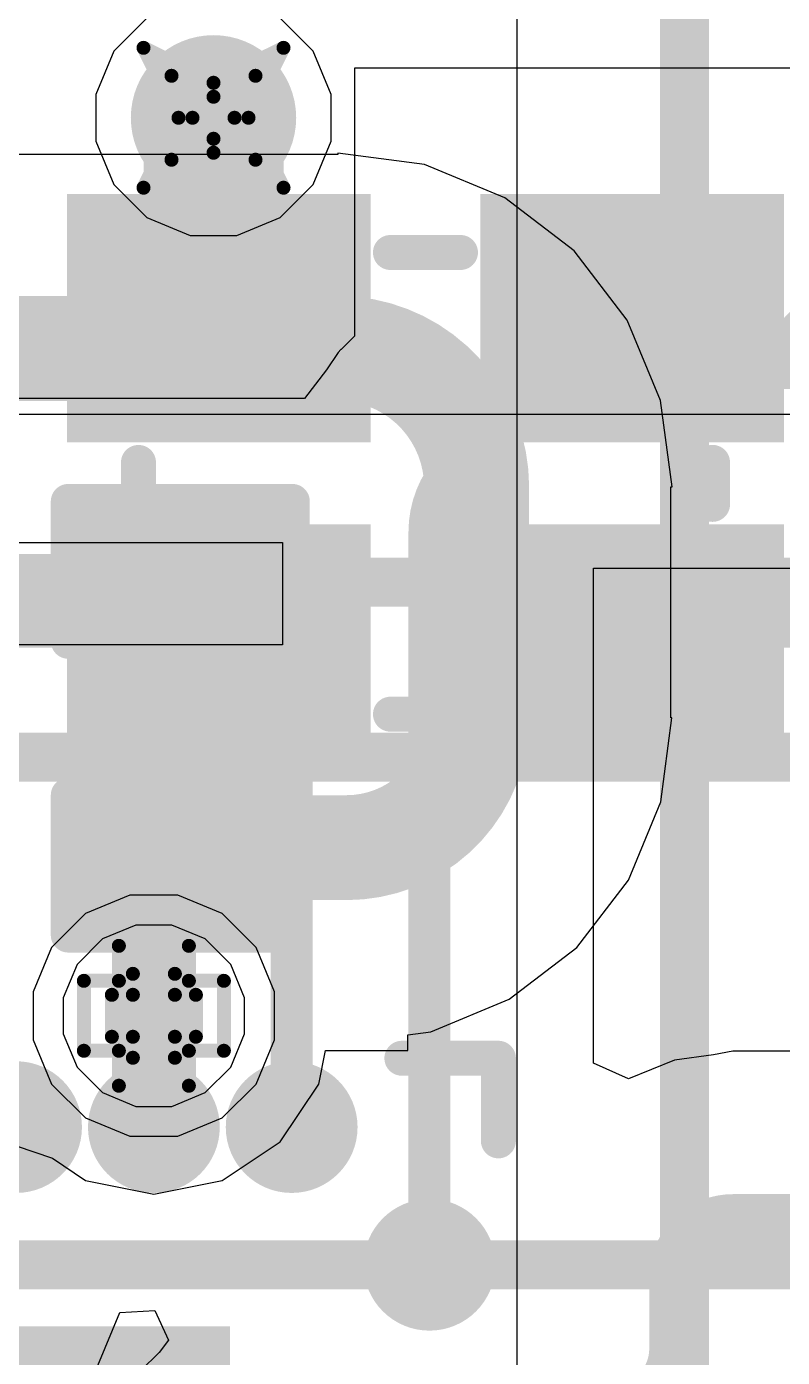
# Model space of a CAD drawing. Header units: inches. Extents: x -2 to 5376, y -4 to 5426.
# Drawn here: x 125.375 to 128.117, y 41.584 to 46.417 of the extents above; entities that cross this region are included whole.
import ezdxf

# ---------------------------------------------------------------- set-up
doc = ezdxf.new("R2010")
doc.units = ezdxf.units.IN
for name, color, linetype in [('Bottom Layer', 5, 'Continuous'), ('Bottom Overlay', 54, 'Continuous'), ('Bottom Paste', 16, 'Continuous'), ('Bottom Solder', 6, 'Continuous'), ('Drill Drawing', 1, 'Continuous'), ('Layer 1', 16, 'Continuous'), ('Layer 2', 76, 'Continuous'), ('Top Layer', 1, 'Continuous'), ('Top Overlay', 2, 'Continuous'), ('Top Paste', 8, 'Continuous'), ('Top Solder', 216, 'Continuous'), ('Via Holes', 16, 'Continuous')]:
    doc.layers.add(name, color=color, linetype=linetype)

# ---------------------------------------------------------------- blocks, each defined once
blk = doc.blocks.new('SMD2016_4P_130')
at = {"layer": 'Top Layer'}
for points in [[(-1.2501, 0.1999), (-1.2501, 0.9999), (-0.2501, 0.9999), (-0.2501, 0.1999)], [(0.2501, 0.2), (0.2501, 1), (1.2501, 1), (1.2501, 0.2)], [(-1.2499, -1), (-1.2499, -0.2), (-0.2499, -0.2), (-0.2499, -1)], [(0.2501, -0.9999), (0.2501, -0.1999), (1.2501, -0.1999), (1.2501, -0.9999)]]:
    blk.add_hatch(color=1, dxfattribs=at).paths.add_polyline_path(points)
at = {"layer": 'Top Paste'}
for points in [[(-1.2501, 0.1999), (-1.2501, 0.9999), (-0.2501, 0.9999), (-0.2501, 0.1999)], [(0.2501, 0.2), (0.2501, 1), (1.2501, 1), (1.2501, 0.2)], [(-1.2499, -1), (-1.2499, -0.2), (-0.2499, -0.2), (-0.2499, -1)], [(0.2501, -0.9999), (0.2501, -0.1999), (1.2501, -0.1999), (1.2501, -0.9999)]]:
    blk.add_hatch(color=8, dxfattribs=at).paths.add_polyline_path(points)
at = {"layer": 'Top Solder'}
for points in [[(-1.3009, 0.1491), (-1.3009, 1.0507), (-0.1993, 1.0507), (-0.1993, 0.1491)], [(0.1993, 0.1492), (0.1993, 1.0508), (1.3009, 1.0508), (1.3009, 0.1492)], [(-1.3007, -1.0508), (-1.3007, -0.1492), (-0.1991, -0.1492), (-0.1991, -1.0508)], [(0.1993, -1.0507), (0.1993, -0.1491), (1.3009, -0.1491), (1.3009, -1.0507)]]:
    blk.add_hatch(color=216, dxfattribs=at).paths.add_polyline_path(points)
at = {"layer": 'Top Overlay'}
for points in [[(0.127, 0.8382, 0.127, 0.127, 0), (-0.127, 0.8382, 0.127, 0.127, 0)], [(-1.0414, 0.0762, 0.127, 0.127, 0), (-1.0414, -0.0762, 0.127, 0.127, 0)], [(1.0414, 0.0764, 0.127, 0.127, 0), (1.0414, -0.076, 0.127, 0.127, 0)], [(-1.3487, -0.5588, 0.127, 0.127, 0), (-1.4249, -0.4826, 0.127, 0.127, 0)], [(-1.4249, -0.4826, 0.127, 0.127, 0), (-1.4249, -0.635, 0.127, 0.127, 0)], [(-1.3487, -0.5588, 0.127, 0.127, 0), (-1.4249, -0.635, 0.127, 0.127, 0)], [(0.1271, -0.8384, 0.127, 0.127, 0), (-0.1269, -0.8384, 0.127, 0.127, 0)]]:
    blk.add_lwpolyline(points, format="xyseb", dxfattribs=at)
for points in [[(-0.1588, 0.8382, 0.0635, 0.0635, 1), (-0.0952, 0.8382, 0.0635, 0.0635, 1)], [(0.0952, 0.8382, 0.0635, 0.0635, 1), (0.1588, 0.8382, 0.0635, 0.0635, 1)], [(-1.0732, 0.0762, 0.0635, 0.0635, 1), (-1.0096, 0.0762, 0.0635, 0.0635, 1)], [(1.0097, 0.0764, 0.0635, 0.0635, 1), (1.0732, 0.0764, 0.0635, 0.0635, 1)], [(-1.0732, -0.0762, 0.0635, 0.0635, 1), (-1.0096, -0.0762, 0.0635, 0.0635, 1)], [(1.0097, -0.076, 0.0635, 0.0635, 1), (1.0732, -0.076, 0.0635, 0.0635, 1)], [(-1.4566, -0.4826, 0.0635, 0.0635, 1), (-1.3931, -0.4826, 0.0635, 0.0635, 1)], [(-1.4566, -0.4826, 0.0635, 0.0635, 1), (-1.3931, -0.4826, 0.0635, 0.0635, 1)], [(-1.3804, -0.5588, 0.0635, 0.0635, 1), (-1.3169, -0.5588, 0.0635, 0.0635, 1)], [(-1.3804, -0.5588, 0.0635, 0.0635, 1), (-1.3169, -0.5588, 0.0635, 0.0635, 1)], [(-1.4566, -0.635, 0.0635, 0.0635, 1), (-1.3931, -0.635, 0.0635, 0.0635, 1)], [(-1.4566, -0.635, 0.0635, 0.0635, 1), (-1.3931, -0.635, 0.0635, 0.0635, 1)], [(-0.1586, -0.8384, 0.0635, 0.0635, 1), (-0.0951, -0.8384, 0.0635, 0.0635, 1)], [(0.0954, -0.8384, 0.0635, 0.0635, 1), (0.1589, -0.8384, 0.0635, 0.0635, 1)]]:
    blk.add_lwpolyline(points, format="xyseb", close=True, dxfattribs=at)
blk = doc.blocks.new('AQFN_73_EP_7_7__144')
at = {"layer": 'Top Layer'}
h = blk.add_hatch(color=1, dxfattribs=at)
edge = h.paths.add_edge_path()
edge.add_arc((1.75, 3.25), 0.1375, 0, 360)
h = blk.add_hatch(color=1, dxfattribs=at)
edge = h.paths.add_edge_path()
edge.add_arc((2.25, 3.25), 0.1375, 0, 360)
h = blk.add_hatch(color=1, dxfattribs=at)
edge = h.paths.add_edge_path()
edge.add_arc((2.75, 3.25), 0.1375, 0, 360)
h = blk.add_hatch(color=1, dxfattribs=at)
edge = h.paths.add_edge_path()
edge.add_arc((3.25, 2.75), 0.1375, 0, 360)
blk.add_hatch(color=1, dxfattribs=at).paths.add_polyline_path([(-2.425, 2.425), (2.425, 2.425), (2.425, -2.425), (-2.425, -2.425)])
at = {"layer": 'Top Paste'}
h = blk.add_hatch(color=8, dxfattribs=at)
edge = h.paths.add_edge_path()
edge.add_arc((1.75, 3.25), 0.1375, 0, 360)
h = blk.add_hatch(color=8, dxfattribs=at)
edge = h.paths.add_edge_path()
edge.add_arc((2.25, 3.25), 0.1375, 0, 360)
h = blk.add_hatch(color=8, dxfattribs=at)
edge = h.paths.add_edge_path()
edge.add_arc((2.75, 3.25), 0.1375, 0, 360)
h = blk.add_hatch(color=8, dxfattribs=at)
edge = h.paths.add_edge_path()
edge.add_arc((3.25, 2.75), 0.1375, 0, 360)
at = {"layer": 'Top Solder'}
h = blk.add_hatch(color=216, dxfattribs=at)
edge = h.paths.add_edge_path()
edge.add_arc((1.75, 3.25), 0.2391, 0, 360)
h = blk.add_hatch(color=216, dxfattribs=at)
edge = h.paths.add_edge_path()
edge.add_arc((2.25, 3.25), 0.2391, 0, 360)
h = blk.add_hatch(color=216, dxfattribs=at)
edge = h.paths.add_edge_path()
edge.add_arc((2.75, 3.25), 0.2391, 0, 360)
h = blk.add_hatch(color=216, dxfattribs=at)
edge = h.paths.add_edge_path()
edge.add_arc((3.25, 2.75), 0.2391, 0, 360)
blk.add_hatch(color=216, dxfattribs=at).paths.add_polyline_path([(-2.5266, 2.5266), (2.5266, 2.5266), (2.5266, -2.5266), (-2.5266, -2.5266)])
at = {"layer": 'Top Overlay'}
for points in [[(3.15, 3.5, 0.127, 0.127, 0), (3.5, 3.5, 0.127, 0.127, 0)], [(3.5, 3.2, 0.127, 0.127, 0), (3.5, 3.5, 0.127, 0.127, 0)]]:
    blk.add_lwpolyline(points, format="xyseb", dxfattribs=at)
for points in [[(3.1182, 3.5, 0.0635, 0.0635, 1), (3.1817, 3.5, 0.0635, 0.0635, 1)], [(3.4683, 3.5, 0.0635, 0.0635, 1), (3.5318, 3.5, 0.0635, 0.0635, 1)], [(3.4683, 3.5, 0.0635, 0.0635, 1), (3.5318, 3.5, 0.0635, 0.0635, 1)], [(3.4683, 3.2, 0.0635, 0.0635, 1), (3.5318, 3.2, 0.0635, 0.0635, 1)]]:
    blk.add_lwpolyline(points, format="xyseb", close=True, dxfattribs=at)
blk = doc.blocks.new('C___0402_B_309')
at = {"layer": 'Bottom Layer'}
for points in [[(-0.2413, 0.3175), (-0.2413, -0.3175), (-0.6985, -0.3175), (-0.6985, 0.3175)], [(0.6985, 0.3175), (0.6985, -0.3175), (0.2413, -0.3175), (0.2413, 0.3175)]]:
    blk.add_hatch(color=5, dxfattribs=at).paths.add_polyline_path(points)
at = {"layer": 'Bottom Paste'}
for points in [[(-0.2413, 0.3175), (-0.2413, -0.3175), (-0.6985, -0.3175), (-0.6985, 0.3175)], [(0.6985, 0.3175), (0.6985, -0.3175), (0.2413, -0.3175), (0.2413, 0.3175)]]:
    blk.add_hatch(color=16, dxfattribs=at).paths.add_polyline_path(points)
at = {"layer": 'Bottom Solder'}
for points in [[(-0.1813, 0.3775), (-0.1813, -0.3775), (-0.7585, -0.3775), (-0.7585, 0.3775)], [(0.7585, 0.3775), (0.7585, -0.3775), (0.1813, -0.3775), (0.1813, 0.3775)]]:
    blk.add_hatch(color=6, dxfattribs=at).paths.add_polyline_path(points)
at = {"layer": 'Bottom Overlay'}
for points in [[(-0.7874, 0.4064, 0.127, 0.127, 0), (-0.2794, 0.4064, 0.127, 0.127, 0)], [(-0.7874, -0.4064, 0.127, 0.127, 0), (-0.7874, 0.4064, 0.127, 0.127, 0)], [(0.7874, 0.4064, 0.127, 0.127, 0), (0.2794, 0.4064, 0.127, 0.127, 0)], [(0.7874, -0.4064, 0.127, 0.127, 0), (0.7874, 0.4064, 0.127, 0.127, 0)], [(-0.2794, -0.4064, 0.127, 0.127, 0), (-0.7874, -0.4064, 0.127, 0.127, 0)], [(0.7874, -0.4064, 0.127, 0.127, 0), (0.2794, -0.4064, 0.127, 0.127, 0)]]:
    blk.add_lwpolyline(points, format="xyseb", dxfattribs=at)
for points in [[(-0.8191, 0.4064, 0.0635, 0.0635, 1), (-0.7556, 0.4064, 0.0635, 0.0635, 1)], [(-0.8191, 0.4064, 0.0635, 0.0635, 1), (-0.7556, 0.4064, 0.0635, 0.0635, 1)], [(-0.3112, 0.4064, 0.0635, 0.0635, 1), (-0.2477, 0.4064, 0.0635, 0.0635, 1)], [(0.2477, 0.4064, 0.0635, 0.0635, 1), (0.3111, 0.4064, 0.0635, 0.0635, 1)], [(0.7556, 0.4064, 0.0635, 0.0635, 1), (0.8191, 0.4064, 0.0635, 0.0635, 1)], [(0.7556, 0.4064, 0.0635, 0.0635, 1), (0.8191, 0.4064, 0.0635, 0.0635, 1)], [(-0.8191, -0.4064, 0.0635, 0.0635, 1), (-0.7556, -0.4064, 0.0635, 0.0635, 1)], [(-0.8191, -0.4064, 0.0635, 0.0635, 1), (-0.7556, -0.4064, 0.0635, 0.0635, 1)], [(-0.3112, -0.4064, 0.0635, 0.0635, 1), (-0.2477, -0.4064, 0.0635, 0.0635, 1)], [(0.2477, -0.4064, 0.0635, 0.0635, 1), (0.3111, -0.4064, 0.0635, 0.0635, 1)], [(0.7556, -0.4064, 0.0635, 0.0635, 1), (0.8191, -0.4064, 0.0635, 0.0635, 1)], [(0.7556, -0.4064, 0.0635, 0.0635, 1), (0.8191, -0.4064, 0.0635, 0.0635, 1)]]:
    blk.add_lwpolyline(points, format="xyseb", close=True, dxfattribs=at)

msp = doc.modelspace()

# ---------------------------------------------------------------- hatches: boundary and pattern name
at = {"layer": 'Bottom Layer'}
h = msp.add_hatch(color=5, dxfattribs=at)
edge = h.paths.add_edge_path()
edge.add_arc((126.053, 46.0856), 0.3, 0, 360)
h = msp.add_hatch(color=5, dxfattribs=at)
edge = h.paths.add_edge_path()
edge.add_arc((125.8366, 42.8246), 0.15, 0, 360)
at = {"layer": 'Layer 1'}
h = msp.add_hatch(color=16, dxfattribs=at)
edge = h.paths.add_edge_path()
edge.add_arc((126.053, 46.0856), 0.3, 0, 360)
h = msp.add_hatch(color=16, dxfattribs=at)
edge = h.paths.add_edge_path()
edge.add_arc((125.8366, 42.8246), 0.15, 0, 360)
at = {"layer": 'Layer 2'}
h = msp.add_hatch(color=76, dxfattribs=at)
edge = h.paths.add_edge_path()
edge.add_arc((126.053, 46.0856), 0.3, 0, 360)
h = msp.add_hatch(color=76, dxfattribs=at)
edge = h.paths.add_edge_path()
edge.add_arc((125.8366, 42.8246), 0.15, 0, 360)
at = {"layer": 'Top Layer'}
h = msp.add_hatch(color=1, dxfattribs=at)
edge = h.paths.add_edge_path()
edge.add_arc((126.053, 46.0856), 0.3, 0, 360)
h = msp.add_hatch(color=1, dxfattribs=at)
edge = h.paths.add_edge_path()
edge.add_arc((125.8366, 42.8246), 0.15, 0, 360)
at = {"layer": 'Via Holes'}
h = msp.add_hatch(color=7, dxfattribs=at)
edge = h.paths.add_edge_path()
edge.add_arc((126.053, 46.0856), 0.15, 0, 360)
h = msp.add_hatch(color=7, dxfattribs=at)
edge = h.paths.add_edge_path()
edge.add_arc((125.8366, 42.8246), 0.075, 0, 360)

# ---------------------------------------------------------------- linework, layer by layer
at = {"layer": 'Bottom Layer'}
for p, q in [((126.8183, 45.9158), (126.5047, 45.9571)), ((126.5047, 45.9571), (126.5047, 45.9528)), ((126.5047, 45.9528), (119.2208, 45.9528)), ((127.1106, 45.7948), (126.8183, 45.9158)), ((127.3616, 45.6022), (127.1106, 45.7948)), ((127.5542, 45.3512), (127.3616, 45.6022)), ((127.6753, 45.0589), (127.5542, 45.3512)), ((127.7166, 44.7452), (127.6753, 45.0589)), ((127.7122, 43.9066), (127.7122, 44.7452)), ((127.7122, 44.7452), (127.7166, 44.7452)), ((119.417, 44.5437), (126.3032, 44.5437)), ((126.3032, 44.5437), (126.3032, 44.1718)), ((126.3032, 44.1718), (124.0554, 44.1718)), ((127.6761, 43.6012), (127.7163, 43.9066)), ((127.7163, 43.9066), (127.7122, 43.9066)), ((127.5582, 43.3166), (127.6761, 43.6012)), ((127.3707, 43.0722), (127.5582, 43.3166)), ((127.1263, 42.8847), (127.3707, 43.0722)), ((126.8417, 42.7668), (127.1263, 42.8847)), ((126.758, 42.7558), (126.8417, 42.7668)), ((126.758, 42.6986), (126.758, 42.7558)), ((126.4348, 42.5768), (126.459, 42.6986)), ((126.459, 42.6986), (126.758, 42.6986)), ((126.2944, 42.3668), (126.4348, 42.5768)), ((125.3366, 42.3523), (125.4683, 42.307)), ((126.0844, 42.2264), (126.2944, 42.3668)), ((125.4683, 42.307), (125.5888, 42.2264)), ((125.5888, 42.2264), (125.8366, 42.1772)), ((125.8366, 42.1772), (126.0844, 42.2264))]:
    msp.add_line(p, q, dxfattribs=at)
for points in [[(119.2208, 45.2482, 0.381, 0.381, 0), (126.5047, 45.2482, 0.381, 0.381, 0)], [(126.5047, 45.2482, 0.381, 0.381, -0.414214), (127.0077, 44.7452, 0.381, 0.381, 0)], [(127.0077, 43.9066, 0.381, 0.381, 0), (127.0077, 44.7452, 0.381, 0.381, 0)], [(124.8809, 44.375, 0.254, 0.254, 0), (125.9325, 44.375, 0.254, 0.254, 0)], [(127.0077, 43.9066, 0.381, 0.381, -0.414214), (126.5363, 43.4352, 0.381, 0.381, 0)], [(125.9325, 43.4352, 0.381, 0.381, 0), (126.5363, 43.4352, 0.381, 0.381, 0)], [(125.8366, 42.8246, 0.254, 0.254, 0), (125.8366, 43.3393, 0.254, 0.254, 0)]]:
    msp.add_lwpolyline(points, format="xyseb", dxfattribs=at)
for points in [[(126.4094, 45.2482, 0.1905, 0.1905, 1), (126.5999, 45.2482, 0.1905, 0.1905, 1)], [(126.4094, 45.2482, 0.1905, 0.1905, 1), (126.5999, 45.2482, 0.1905, 0.1905, 1)], [(126.9124, 44.7452, 0.1905, 0.1905, 1), (127.1029, 44.7452, 0.1905, 0.1905, 1)], [(126.9124, 44.7452, 0.1905, 0.1905, 1), (127.1029, 44.7452, 0.1905, 0.1905, 1)], [(125.869, 44.375, 0.127, 0.127, 1), (125.996, 44.375, 0.127, 0.127, 1)], [(126.9124, 43.9066, 0.1905, 0.1905, 1), (127.1029, 43.9066, 0.1905, 0.1905, 1)], [(126.9124, 43.9066, 0.1905, 0.1905, 1), (127.1029, 43.9066, 0.1905, 0.1905, 1)], [(125.8372, 43.4352, 0.1905, 0.1905, 1), (126.0277, 43.4352, 0.1905, 0.1905, 1)], [(126.441, 43.4352, 0.1905, 0.1905, 1), (126.6315, 43.4352, 0.1905, 0.1905, 1)], [(126.441, 43.4352, 0.1905, 0.1905, 1), (126.6315, 43.4352, 0.1905, 0.1905, 1)], [(125.7731, 43.3393, 0.127, 0.127, 1), (125.9001, 43.3393, 0.127, 0.127, 1)], [(125.7731, 42.8246, 0.127, 0.127, 1), (125.9001, 42.8246, 0.127, 0.127, 1)]]:
    msp.add_lwpolyline(points, format="xyseb", close=True, dxfattribs=at)
at = {"layer": 'Drill Drawing'}
for points in [[(125.799, 46.3396, 0.0508, 0.0508, 0), (126.053, 46.2126, 0.0508, 0.0508, 0)], [(125.799, 46.3396, 0.0508, 0.0508, 0), (125.926, 46.0856, 0.0508, 0.0508, 0)], [(126.053, 46.2126, 0.0508, 0.0508, 0), (126.307, 46.3396, 0.0508, 0.0508, 0)], [(126.18, 46.0856, 0.0508, 0.0508, 0), (126.307, 46.3396, 0.0508, 0.0508, 0)], [(125.9006, 46.238, 0.0508, 0.0508, 0), (126.053, 46.1618, 0.0508, 0.0508, 0)], [(125.9006, 46.238, 0.0508, 0.0508, 0), (125.9768, 46.0856, 0.0508, 0.0508, 0)], [(126.053, 46.1618, 0.0508, 0.0508, 0), (126.2054, 46.238, 0.0508, 0.0508, 0)], [(126.1292, 46.0856, 0.0508, 0.0508, 0), (126.2054, 46.238, 0.0508, 0.0508, 0)], [(125.799, 45.8316, 0.0508, 0.0508, 0), (125.926, 46.0856, 0.0508, 0.0508, 0)], [(125.9006, 45.9332, 0.0508, 0.0508, 0), (125.9768, 46.0856, 0.0508, 0.0508, 0)], [(126.1292, 46.0856, 0.0508, 0.0508, 0), (126.2054, 45.9332, 0.0508, 0.0508, 0)], [(126.18, 46.0856, 0.0508, 0.0508, 0), (126.307, 45.8316, 0.0508, 0.0508, 0)], [(125.9006, 45.9332, 0.0508, 0.0508, 0), (126.053, 46.0094, 0.0508, 0.0508, 0)], [(126.053, 46.0094, 0.0508, 0.0508, 0), (126.2054, 45.9332, 0.0508, 0.0508, 0)], [(125.799, 45.8316, 0.0508, 0.0508, 0), (126.053, 45.9586, 0.0508, 0.0508, 0)], [(126.053, 45.9586, 0.0508, 0.0508, 0), (126.307, 45.8316, 0.0508, 0.0508, 0)], [(125.7096, 42.9516, 0.0508, 0.0508, 0), (125.7096, 43.0786, 0.0508, 0.0508, 0)], [(125.7096, 43.0786, 0.0508, 0.0508, 0), (125.9636, 43.0786, 0.0508, 0.0508, 0)], [(125.9636, 42.9516, 0.0508, 0.0508, 0), (125.9636, 43.0786, 0.0508, 0.0508, 0)], [(125.5826, 42.6976, 0.0508, 0.0508, 0), (125.5826, 42.9516, 0.0508, 0.0508, 0)], [(125.5826, 42.9516, 0.0508, 0.0508, 0), (125.7096, 42.9516, 0.0508, 0.0508, 0)], [(125.7604, 42.9008, 0.0508, 0.0508, 0), (125.7604, 42.977, 0.0508, 0.0508, 0)], [(125.7604, 42.977, 0.0508, 0.0508, 0), (125.9128, 42.977, 0.0508, 0.0508, 0)], [(125.9128, 42.9008, 0.0508, 0.0508, 0), (125.9128, 42.977, 0.0508, 0.0508, 0)], [(125.9636, 42.9516, 0.0508, 0.0508, 0), (126.0906, 42.9516, 0.0508, 0.0508, 0)], [(126.0906, 42.6976, 0.0508, 0.0508, 0), (126.0906, 42.9516, 0.0508, 0.0508, 0)], [(125.6842, 42.7484, 0.0508, 0.0508, 0), (125.6842, 42.9008, 0.0508, 0.0508, 0)], [(125.6842, 42.9008, 0.0508, 0.0508, 0), (125.7604, 42.9008, 0.0508, 0.0508, 0)], [(125.9128, 42.9008, 0.0508, 0.0508, 0), (125.989, 42.9008, 0.0508, 0.0508, 0)], [(125.989, 42.7484, 0.0508, 0.0508, 0), (125.989, 42.9008, 0.0508, 0.0508, 0)], [(125.6842, 42.7484, 0.0508, 0.0508, 0), (125.7604, 42.7484, 0.0508, 0.0508, 0)], [(125.7604, 42.6722, 0.0508, 0.0508, 0), (125.7604, 42.7484, 0.0508, 0.0508, 0)], [(125.9128, 42.7484, 0.0508, 0.0508, 0), (125.989, 42.7484, 0.0508, 0.0508, 0)], [(125.9128, 42.6722, 0.0508, 0.0508, 0), (125.9128, 42.7484, 0.0508, 0.0508, 0)], [(125.5826, 42.6976, 0.0508, 0.0508, 0), (125.7096, 42.6976, 0.0508, 0.0508, 0)], [(125.7096, 42.5706, 0.0508, 0.0508, 0), (125.7096, 42.6976, 0.0508, 0.0508, 0)], [(125.9636, 42.6976, 0.0508, 0.0508, 0), (126.0906, 42.6976, 0.0508, 0.0508, 0)], [(125.9636, 42.5706, 0.0508, 0.0508, 0), (125.9636, 42.6976, 0.0508, 0.0508, 0)], [(125.7604, 42.6722, 0.0508, 0.0508, 0), (125.9128, 42.6722, 0.0508, 0.0508, 0)], [(125.7096, 42.5706, 0.0508, 0.0508, 0), (125.9636, 42.5706, 0.0508, 0.0508, 0)]]:
    msp.add_lwpolyline(points, format="xyseb", dxfattribs=at)
for points in [[(125.7863, 46.3396, 0.0254, 0.0254, 1), (125.8117, 46.3396, 0.0254, 0.0254, 1)], [(125.7863, 46.3396, 0.0254, 0.0254, 1), (125.8117, 46.3396, 0.0254, 0.0254, 1)], [(126.2943, 46.3396, 0.0254, 0.0254, 1), (126.3197, 46.3396, 0.0254, 0.0254, 1)], [(126.2943, 46.3396, 0.0254, 0.0254, 1), (126.3197, 46.3396, 0.0254, 0.0254, 1)], [(125.8879, 46.238, 0.0254, 0.0254, 1), (125.9133, 46.238, 0.0254, 0.0254, 1)], [(125.8879, 46.238, 0.0254, 0.0254, 1), (125.9133, 46.238, 0.0254, 0.0254, 1)], [(126.1927, 46.238, 0.0254, 0.0254, 1), (126.2181, 46.238, 0.0254, 0.0254, 1)], [(126.1927, 46.238, 0.0254, 0.0254, 1), (126.2181, 46.238, 0.0254, 0.0254, 1)], [(126.0403, 46.2126, 0.0254, 0.0254, 1), (126.0657, 46.2126, 0.0254, 0.0254, 1)], [(126.0403, 46.2126, 0.0254, 0.0254, 1), (126.0657, 46.2126, 0.0254, 0.0254, 1)], [(126.0403, 46.1618, 0.0254, 0.0254, 1), (126.0657, 46.1618, 0.0254, 0.0254, 1)], [(126.0403, 46.1618, 0.0254, 0.0254, 1), (126.0657, 46.1618, 0.0254, 0.0254, 1)], [(125.9133, 46.0856, 0.0254, 0.0254, 1), (125.9387, 46.0856, 0.0254, 0.0254, 1)], [(125.9133, 46.0856, 0.0254, 0.0254, 1), (125.9387, 46.0856, 0.0254, 0.0254, 1)], [(125.9641, 46.0856, 0.0254, 0.0254, 1), (125.9895, 46.0856, 0.0254, 0.0254, 1)], [(125.9641, 46.0856, 0.0254, 0.0254, 1), (125.9895, 46.0856, 0.0254, 0.0254, 1)], [(126.1165, 46.0856, 0.0254, 0.0254, 1), (126.1419, 46.0856, 0.0254, 0.0254, 1)], [(126.1165, 46.0856, 0.0254, 0.0254, 1), (126.1419, 46.0856, 0.0254, 0.0254, 1)], [(126.1673, 46.0856, 0.0254, 0.0254, 1), (126.1927, 46.0856, 0.0254, 0.0254, 1)], [(126.1673, 46.0856, 0.0254, 0.0254, 1), (126.1927, 46.0856, 0.0254, 0.0254, 1)], [(126.0403, 46.0094, 0.0254, 0.0254, 1), (126.0657, 46.0094, 0.0254, 0.0254, 1)], [(126.0403, 46.0094, 0.0254, 0.0254, 1), (126.0657, 46.0094, 0.0254, 0.0254, 1)], [(125.8879, 45.9332, 0.0254, 0.0254, 1), (125.9133, 45.9332, 0.0254, 0.0254, 1)], [(125.8879, 45.9332, 0.0254, 0.0254, 1), (125.9133, 45.9332, 0.0254, 0.0254, 1)], [(126.0403, 45.9586, 0.0254, 0.0254, 1), (126.0657, 45.9586, 0.0254, 0.0254, 1)], [(126.0403, 45.9586, 0.0254, 0.0254, 1), (126.0657, 45.9586, 0.0254, 0.0254, 1)], [(126.1927, 45.9332, 0.0254, 0.0254, 1), (126.2181, 45.9332, 0.0254, 0.0254, 1)], [(126.1927, 45.9332, 0.0254, 0.0254, 1), (126.2181, 45.9332, 0.0254, 0.0254, 1)], [(125.7863, 45.8316, 0.0254, 0.0254, 1), (125.8117, 45.8316, 0.0254, 0.0254, 1)], [(125.7863, 45.8316, 0.0254, 0.0254, 1), (125.8117, 45.8316, 0.0254, 0.0254, 1)], [(126.2943, 45.8316, 0.0254, 0.0254, 1), (126.3197, 45.8316, 0.0254, 0.0254, 1)], [(126.2943, 45.8316, 0.0254, 0.0254, 1), (126.3197, 45.8316, 0.0254, 0.0254, 1)], [(125.6969, 43.0786, 0.0254, 0.0254, 1), (125.7223, 43.0786, 0.0254, 0.0254, 1)], [(125.6969, 43.0786, 0.0254, 0.0254, 1), (125.7223, 43.0786, 0.0254, 0.0254, 1)], [(125.9509, 43.0786, 0.0254, 0.0254, 1), (125.9763, 43.0786, 0.0254, 0.0254, 1)], [(125.9509, 43.0786, 0.0254, 0.0254, 1), (125.9763, 43.0786, 0.0254, 0.0254, 1)], [(125.5699, 42.9516, 0.0254, 0.0254, 1), (125.5953, 42.9516, 0.0254, 0.0254, 1)], [(125.5699, 42.9516, 0.0254, 0.0254, 1), (125.5953, 42.9516, 0.0254, 0.0254, 1)], [(125.6969, 42.9516, 0.0254, 0.0254, 1), (125.7223, 42.9516, 0.0254, 0.0254, 1)], [(125.6969, 42.9516, 0.0254, 0.0254, 1), (125.7223, 42.9516, 0.0254, 0.0254, 1)], [(125.7477, 42.977, 0.0254, 0.0254, 1), (125.7731, 42.977, 0.0254, 0.0254, 1)], [(125.7477, 42.977, 0.0254, 0.0254, 1), (125.7731, 42.977, 0.0254, 0.0254, 1)], [(125.9001, 42.977, 0.0254, 0.0254, 1), (125.9255, 42.977, 0.0254, 0.0254, 1)], [(125.9001, 42.977, 0.0254, 0.0254, 1), (125.9255, 42.977, 0.0254, 0.0254, 1)], [(125.9509, 42.9516, 0.0254, 0.0254, 1), (125.9763, 42.9516, 0.0254, 0.0254, 1)], [(125.9509, 42.9516, 0.0254, 0.0254, 1), (125.9763, 42.9516, 0.0254, 0.0254, 1)], [(126.0779, 42.9516, 0.0254, 0.0254, 1), (126.1033, 42.9516, 0.0254, 0.0254, 1)], [(126.0779, 42.9516, 0.0254, 0.0254, 1), (126.1033, 42.9516, 0.0254, 0.0254, 1)], [(125.6715, 42.9008, 0.0254, 0.0254, 1), (125.6969, 42.9008, 0.0254, 0.0254, 1)], [(125.6715, 42.9008, 0.0254, 0.0254, 1), (125.6969, 42.9008, 0.0254, 0.0254, 1)], [(125.7477, 42.9008, 0.0254, 0.0254, 1), (125.7731, 42.9008, 0.0254, 0.0254, 1)], [(125.7477, 42.9008, 0.0254, 0.0254, 1), (125.7731, 42.9008, 0.0254, 0.0254, 1)], [(125.9001, 42.9008, 0.0254, 0.0254, 1), (125.9255, 42.9008, 0.0254, 0.0254, 1)], [(125.9001, 42.9008, 0.0254, 0.0254, 1), (125.9255, 42.9008, 0.0254, 0.0254, 1)], [(125.9763, 42.9008, 0.0254, 0.0254, 1), (126.0017, 42.9008, 0.0254, 0.0254, 1)], [(125.9763, 42.9008, 0.0254, 0.0254, 1), (126.0017, 42.9008, 0.0254, 0.0254, 1)], [(125.6715, 42.7484, 0.0254, 0.0254, 1), (125.6969, 42.7484, 0.0254, 0.0254, 1)], [(125.6715, 42.7484, 0.0254, 0.0254, 1), (125.6969, 42.7484, 0.0254, 0.0254, 1)], [(125.7477, 42.7484, 0.0254, 0.0254, 1), (125.7731, 42.7484, 0.0254, 0.0254, 1)], [(125.7477, 42.7484, 0.0254, 0.0254, 1), (125.7731, 42.7484, 0.0254, 0.0254, 1)], [(125.9001, 42.7484, 0.0254, 0.0254, 1), (125.9255, 42.7484, 0.0254, 0.0254, 1)], [(125.9001, 42.7484, 0.0254, 0.0254, 1), (125.9255, 42.7484, 0.0254, 0.0254, 1)], [(125.9763, 42.7484, 0.0254, 0.0254, 1), (126.0017, 42.7484, 0.0254, 0.0254, 1)], [(125.9763, 42.7484, 0.0254, 0.0254, 1), (126.0017, 42.7484, 0.0254, 0.0254, 1)], [(125.5699, 42.6976, 0.0254, 0.0254, 1), (125.5953, 42.6976, 0.0254, 0.0254, 1)], [(125.5699, 42.6976, 0.0254, 0.0254, 1), (125.5953, 42.6976, 0.0254, 0.0254, 1)], [(125.6969, 42.6976, 0.0254, 0.0254, 1), (125.7223, 42.6976, 0.0254, 0.0254, 1)], [(125.6969, 42.6976, 0.0254, 0.0254, 1), (125.7223, 42.6976, 0.0254, 0.0254, 1)], [(125.9509, 42.6976, 0.0254, 0.0254, 1), (125.9763, 42.6976, 0.0254, 0.0254, 1)], [(125.9509, 42.6976, 0.0254, 0.0254, 1), (125.9763, 42.6976, 0.0254, 0.0254, 1)], [(126.0779, 42.6976, 0.0254, 0.0254, 1), (126.1033, 42.6976, 0.0254, 0.0254, 1)], [(126.0779, 42.6976, 0.0254, 0.0254, 1), (126.1033, 42.6976, 0.0254, 0.0254, 1)], [(125.7477, 42.6722, 0.0254, 0.0254, 1), (125.7731, 42.6722, 0.0254, 0.0254, 1)], [(125.7477, 42.6722, 0.0254, 0.0254, 1), (125.7731, 42.6722, 0.0254, 0.0254, 1)], [(125.9001, 42.6722, 0.0254, 0.0254, 1), (125.9255, 42.6722, 0.0254, 0.0254, 1)], [(125.9001, 42.6722, 0.0254, 0.0254, 1), (125.9255, 42.6722, 0.0254, 0.0254, 1)], [(125.6969, 42.5706, 0.0254, 0.0254, 1), (125.7223, 42.5706, 0.0254, 0.0254, 1)], [(125.6969, 42.5706, 0.0254, 0.0254, 1), (125.7223, 42.5706, 0.0254, 0.0254, 1)], [(125.9509, 42.5706, 0.0254, 0.0254, 1), (125.9763, 42.5706, 0.0254, 0.0254, 1)], [(125.9509, 42.5706, 0.0254, 0.0254, 1), (125.9763, 42.5706, 0.0254, 0.0254, 1)]]:
    msp.add_lwpolyline(points, format="xyseb", close=True, dxfattribs=at)
at = {"layer": 'Layer 1'}
for p, q in [((127.1534, 46.4931), (127.1534, 41.3203)), ((125.7712, 43.1536), (125.6502, 43.1035)), ((125.902, 43.1536), (125.7712, 43.1536)), ((126.023, 43.1035), (125.902, 43.1536)), ((125.6502, 43.1035), (125.5577, 43.011)), ((126.1155, 43.011), (126.023, 43.1035)), ((125.5577, 43.011), (125.5076, 42.89)), ((126.1656, 42.89), (126.1155, 43.011)), ((125.5076, 42.89), (125.5076, 42.7592)), ((126.1656, 42.7592), (126.1656, 42.89)), ((125.5076, 42.7592), (125.5577, 42.6382)), ((126.1155, 42.6382), (126.1656, 42.7592)), ((125.5577, 42.6382), (125.6502, 42.5457)), ((126.023, 42.5457), (126.1155, 42.6382)), ((125.6502, 42.5457), (125.7712, 42.4956)), ((125.902, 42.4956), (126.023, 42.5457)), ((125.7712, 42.4956), (125.902, 42.4956))]:
    msp.add_line(p, q, dxfattribs=at)
msp.add_lwpolyline([(127.762, 39.4204, 0.1778, 0.1778, 0), (127.762, 46.6499, 0.1778, 0.1778, 0)], format="xyseb", dxfattribs=at)
at = {"layer": 'Layer 2'}
for p, q in [((125.8111, 46.4476), (125.691, 46.3274)), ((126.415, 46.3274), (126.2949, 46.4476)), ((125.691, 46.3274), (125.626, 46.1705)), ((126.48, 46.1705), (126.415, 46.3274)), ((125.626, 46.1705), (125.626, 46.0006)), ((126.48, 46.0006), (126.48, 46.1705)), ((125.626, 46.0006), (125.691, 45.8437)), ((126.415, 45.8437), (126.48, 46.0006)), ((125.691, 45.8437), (125.8111, 45.7236)), ((126.2949, 45.7236), (126.415, 45.8437)), ((125.8111, 45.7236), (125.9681, 45.6586)), ((126.138, 45.6586), (126.2949, 45.7236)), ((125.9681, 45.6586), (126.138, 45.6586)), ((129.4755, 45.0078), (123.797, 45.0078)), ((125.7496, 43.2621), (125.5888, 43.1955)), ((125.8366, 43.2621), (125.7496, 43.2621)), ((125.9236, 43.2621), (125.8366, 43.2621)), ((126.0844, 43.1955), (125.9236, 43.2621)), ((125.5888, 43.1955), (125.4657, 43.0724)), ((126.2075, 43.0724), (126.0844, 43.1955)), ((125.4657, 43.0724), (125.3991, 42.9116)), ((126.2741, 42.9116), (126.2075, 43.0724)), ((125.3991, 42.9116), (125.3991, 42.8246)), ((126.2741, 42.8246), (126.2741, 42.9116)), ((125.3991, 42.8246), (125.3991, 42.8246)), ((125.3991, 42.8246), (125.3991, 42.7376)), ((126.2741, 42.7376), (126.2741, 42.8246)), ((125.3991, 42.7376), (125.4657, 42.5768)), ((126.2075, 42.5768), (126.2741, 42.7376)), ((125.4657, 42.5768), (125.5888, 42.4537)), ((126.0844, 42.4537), (126.2075, 42.5768)), ((125.5888, 42.4537), (125.7496, 42.3871)), ((125.9236, 42.3871), (126.0844, 42.4537)), ((125.7496, 42.3871), (125.8366, 42.3871)), ((125.8366, 42.3871), (125.9236, 42.3871))]:
    msp.add_line(p, q, dxfattribs=at)
for points in [[(123.797, 44.3992, 0.1778, 0.1778, 0), (130.0536, 44.3992, 0.1778, 0.1778, 0)], [(124.6985, 43.7642, 0.1778, 0.1778, 0), (130.7899, 43.7642, 0.1778, 0.1778, 0)], [(124.5866, 41.9204, 0.1778, 0.1778, 0), (131.6723, 41.9204, 0.1778, 0.1778, 0)]]:
    msp.add_lwpolyline(points, format="xyseb", dxfattribs=at)
at = {"layer": 'Top Layer'}
for p, q in [((128.5801, 46.266), (126.5641, 46.266)), ((126.5641, 46.266), (126.5641, 45.2924)), ((126.5641, 45.2924), (126.5161, 45.2444)), ((126.5054, 45.2337), (126.4632, 45.1706)), ((126.5149, 45.2436), (126.5054, 45.2337)), ((126.5161, 45.2444), (126.5149, 45.2436)), ((126.4632, 45.1706), (126.383, 45.066)), ((126.383, 45.066), (125.0641, 45.066)), ((127.4322, 42.6526), (127.4322, 44.45)), ((127.4322, 44.45), (128.5801, 44.45)), ((127.867, 42.6827), (127.7252, 42.664)), ((127.9369, 42.6966), (127.867, 42.6827)), ((128.1968, 42.6966), (127.9369, 42.6966)), ((127.5592, 42.5953), (127.4322, 42.6526)), ((127.7252, 42.664), (127.5592, 42.5953)), ((125.7137, 41.7475), (125.8404, 41.7544)), ((125.8404, 41.7544), (125.8901, 41.6473)), ((125.6338, 41.5548), (125.7137, 41.7475)), ((125.8901, 41.6473), (125.8556, 41.6023)), ((125.8556, 41.6023), (125.7894, 41.536))]:
    msp.add_line(p, q, dxfattribs=at)
for points in [[(126.053, 45.377, 0.508, 0.508, 0), (126.053, 46.0856, 0.508, 0.508, 0)], [(126.053, 46.0856, 0.254, 0.254, 0), (126.053, 46.1376, 0.254, 0.254, 0)], [(126.053, 45.377, 0.254, 0.254, 0), (126.0721, 45.3579, 0.254, 0.254, 0)], [(126.9363, 44.8223, 0.1524, 0.1524, 0), (127.4721, 45.358, 0.1524, 0.1524, 0)], [(127.4721, 45.358, 0.1524, 0.1524, 0), (127.5721, 45.358, 0.1524, 0.1524, 0)], [(124.8156, 45.2279, 0.254, 0.254, 0), (126.0721, 45.2279, 0.254, 0.254, 0)], [(127.6898, 45.2279, 0.254, 0.254, 0), (129.0225, 45.2279, 0.254, 0.254, 0)], [(126.9266, 44.8125, 0.1524, 0.1524, -0.010126), (126.9361, 44.8225, 0.1524, 0.1524, 0)], [(126.8366, 44.5822, 0.1524, 0.1524, -0.188407), (126.9266, 44.8125, 0.1524, 0.1524, 0)], [(126.8366, 41.9204, 0.1524, 0.1524, 0), (126.8366, 44.5822, 0.1524, 0.1524, 0)], [(124.8156, 44.2881, 0.254, 0.254, 0), (126.0721, 44.2881, 0.254, 0.254, 0)], [(127.6898, 44.2881, 0.254, 0.254, 0), (129.0223, 44.2881, 0.254, 0.254, 0)], [(126.0721, 44.158, 0.1524, 0.1524, 0), (126.0721, 44.2881, 0.1524, 0.1524, 0)], [(126.0721, 44.158, 0.1524, 0.1524, 0), (126.3366, 44.158, 0.1524, 0.1524, 0)], [(126.3366, 42.4204, 0.1524, 0.1524, 0), (126.3366, 44.158, 0.1524, 0.1524, 0)], [(125.8366, 42.4204, 0.254, 0.254, 0), (125.8366, 42.8246, 0.254, 0.254, 0)], [(127.7229, 41.8741, 0.1778, 0.1778, -0.414214), (127.9369, 42.088, 0.1778, 0.1778, 0)], [(127.9369, 42.088, 0.1778, 0.1778, 0), (129.0223, 42.088, 0.1778, 0.1778, 0)], [(127.7229, 41.6146, 0.1778, 0.1778, 0), (127.7229, 41.8741, 0.1778, 0.1778, 0)], [(127.7229, 41.6146, 0.1778, 0.1778, -0.414213), (127.5092, 41.4008, 0.1778, 0.1778, 0)]]:
    msp.add_lwpolyline(points, format="xyseb", dxfattribs=at)
for points in [[(125.926, 46.0856, 0.254, 0.254, 1), (126.18, 46.0856, 0.254, 0.254, 1)], [(125.9895, 46.1376, 0.127, 0.127, 1), (126.1165, 46.1376, 0.127, 0.127, 1)], [(125.9895, 46.0856, 0.127, 0.127, 1), (126.1165, 46.0856, 0.127, 0.127, 1)], [(125.926, 45.377, 0.254, 0.254, 1), (126.18, 45.377, 0.254, 0.254, 1)], [(125.9895, 45.377, 0.127, 0.127, 1), (126.1165, 45.377, 0.127, 0.127, 1)], [(126.0086, 45.3579, 0.127, 0.127, 1), (126.1356, 45.3579, 0.127, 0.127, 1)], [(127.434, 45.358, 0.0762, 0.0762, 1), (127.5102, 45.358, 0.0762, 0.0762, 1)], [(127.434, 45.358, 0.0762, 0.0762, 1), (127.5102, 45.358, 0.0762, 0.0762, 1)], [(127.534, 45.358, 0.0762, 0.0762, 1), (127.6102, 45.358, 0.0762, 0.0762, 1)], [(126.0086, 45.2279, 0.127, 0.127, 1), (126.1356, 45.2279, 0.127, 0.127, 1)], [(127.6263, 45.2279, 0.127, 0.127, 1), (127.7533, 45.2279, 0.127, 0.127, 1)], [(126.898, 44.8225, 0.0762, 0.0762, 1), (126.9742, 44.8225, 0.0762, 0.0762, 1)], [(126.8982, 44.8223, 0.0762, 0.0762, 1), (126.9744, 44.8223, 0.0762, 0.0762, 1)], [(126.8885, 44.8125, 0.0762, 0.0762, 1), (126.9647, 44.8125, 0.0762, 0.0762, 1)], [(126.8885, 44.8125, 0.0762, 0.0762, 1), (126.9647, 44.8125, 0.0762, 0.0762, 1)], [(126.7985, 44.5822, 0.0762, 0.0762, 1), (126.8747, 44.5822, 0.0762, 0.0762, 1)], [(126.7985, 44.5822, 0.0762, 0.0762, 1), (126.8747, 44.5822, 0.0762, 0.0762, 1)], [(126.0086, 44.2881, 0.127, 0.127, 1), (126.1356, 44.2881, 0.127, 0.127, 1)], [(127.6263, 44.2881, 0.127, 0.127, 1), (127.7533, 44.2881, 0.127, 0.127, 1)], [(126.034, 44.2881, 0.0762, 0.0762, 1), (126.1102, 44.2881, 0.0762, 0.0762, 1)], [(126.034, 44.158, 0.0762, 0.0762, 1), (126.1102, 44.158, 0.0762, 0.0762, 1)], [(126.034, 44.158, 0.0762, 0.0762, 1), (126.1102, 44.158, 0.0762, 0.0762, 1)], [(126.2985, 44.158, 0.0762, 0.0762, 1), (126.3747, 44.158, 0.0762, 0.0762, 1)], [(126.2985, 44.158, 0.0762, 0.0762, 1), (126.3747, 44.158, 0.0762, 0.0762, 1)], [(125.7731, 42.8246, 0.127, 0.127, 1), (125.9001, 42.8246, 0.127, 0.127, 1)], [(125.7731, 42.4204, 0.127, 0.127, 1), (125.9001, 42.4204, 0.127, 0.127, 1)], [(126.2985, 42.4204, 0.0762, 0.0762, 1), (126.3747, 42.4204, 0.0762, 0.0762, 1)], [(127.8924, 42.088, 0.0889, 0.0889, 1), (127.9813, 42.088, 0.0889, 0.0889, 1)], [(127.8924, 42.088, 0.0889, 0.0889, 1), (127.9813, 42.088, 0.0889, 0.0889, 1)], [(126.7985, 41.9204, 0.0762, 0.0762, 1), (126.8747, 41.9204, 0.0762, 0.0762, 1)], [(127.6785, 41.8741, 0.0889, 0.0889, 1), (127.7674, 41.8741, 0.0889, 0.0889, 1)], [(127.6785, 41.8741, 0.0889, 0.0889, 1), (127.7674, 41.8741, 0.0889, 0.0889, 1)], [(127.6785, 41.6146, 0.0889, 0.0889, 1), (127.7674, 41.6146, 0.0889, 0.0889, 1)], [(127.6785, 41.6146, 0.0889, 0.0889, 1), (127.7674, 41.6146, 0.0889, 0.0889, 1)]]:
    msp.add_lwpolyline(points, format="xyseb", close=True, dxfattribs=at)

# ---------------------------------------------------------------- block references
for name, p, rotation in [('SMD2016_4P_130', (126.8222, 44.758), 180), ('C___0402_B_309', (125.9325, 43.9051), 270)]:
    msp.add_blockref(name, p, dxfattribs=dict(rotation=rotation))
msp.add_blockref('AQFN_73_EP_7_7__144', (123.5866, 39.1704))

doc.saveas('drawing.dxf')
